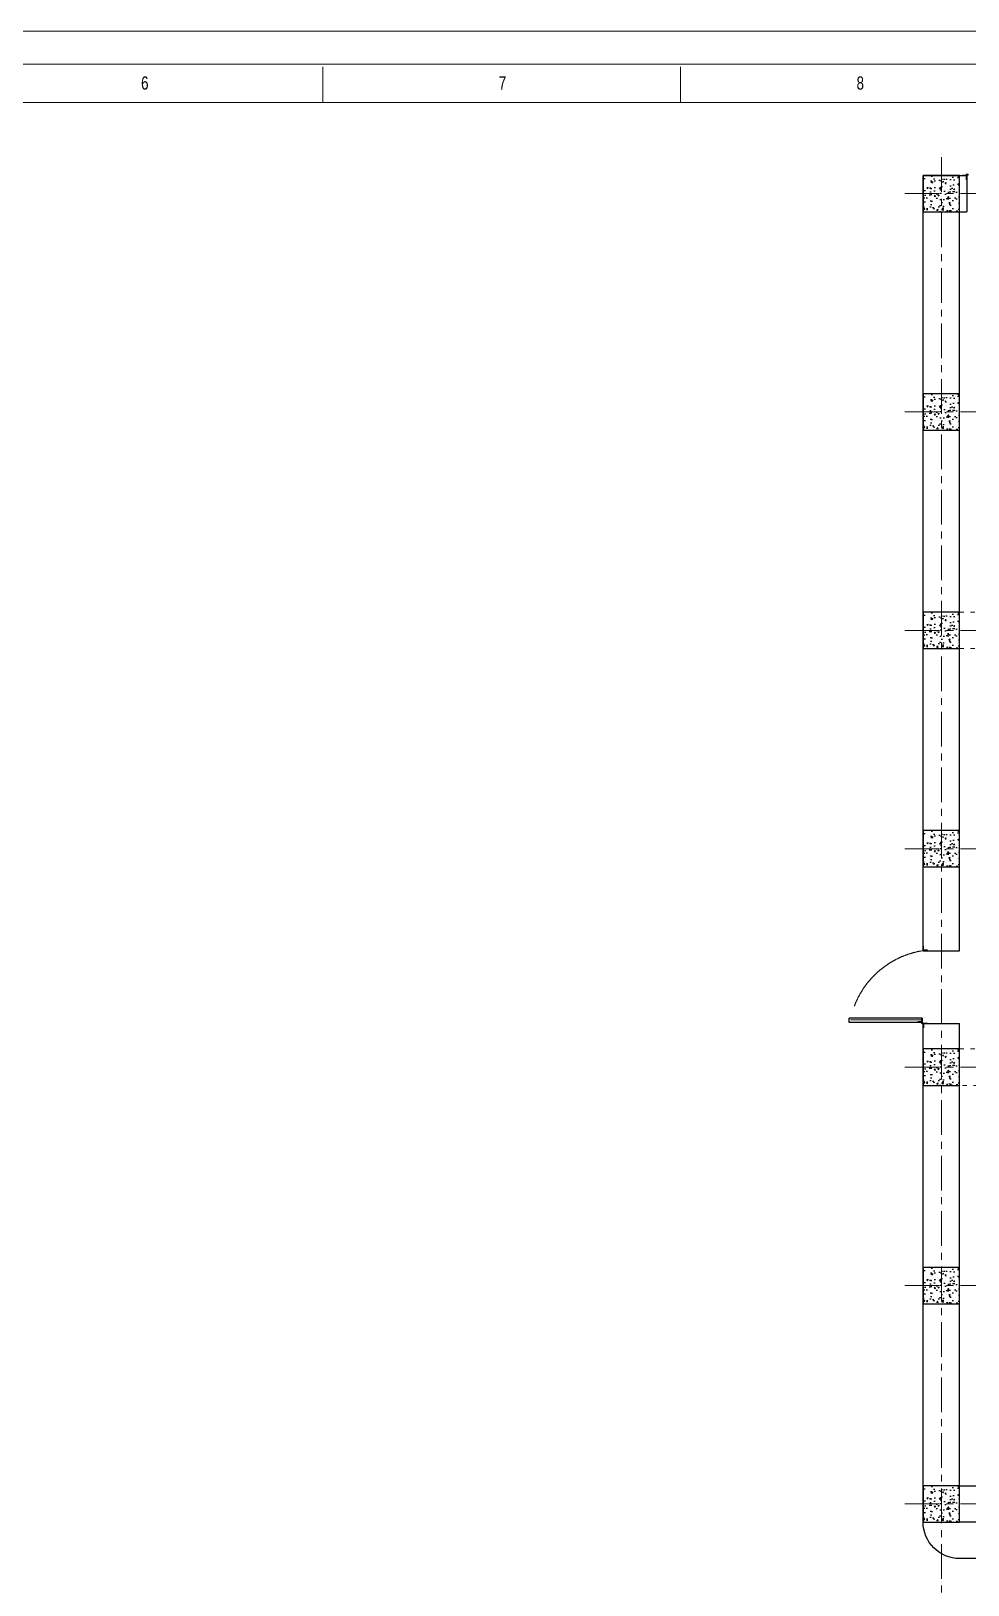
# Model space of a CAD drawing. Header units: millimetres. Extents: x 3220 to 226993, y 817 to 176024.
# Drawn here: x 28300 to 41165, y 154680 to 176024 of the extents above; entities that cross this region are included whole.
import ezdxf

# ---------------------------------------------------------------- set-up
doc = ezdxf.new("R2010")
doc.units = ezdxf.units.MM
for name, pattern in [('ACAD_ISO03W100', [30, 12, -18]), ('AXES', [50.8, 31.75, -6.35, 6.35, -6.35]), ('CENTER', [10.16, 6.35, -1.27, 1.27, -1.27])]:
    doc.linetypes.add(name, pattern=pattern)
doc.layers.add('Axe', color=1, linetype='AXES', lineweight=9)
doc.layers.add('Cache', color=3, linetype='ACAD_ISO03W100', lineweight=13)
doc.styles.add('SLDTEXTSTYLE0', font='TXT', dxfattribs={"width": 0.75})

# ---------------------------------------------------------------- blocks, each defined once
blk = doc.blocks.new("SYST7ME D'AXE")
at = {"layer": 'Axe', "ltscale": 15}
for p, q in [((0, 18500), (0, -6500)), ((-500, 18000), (15500, 18000)), ((-500, 15000), (15500, 15000)), ((-500, 12000), (15500, 12000)), ((-500, 9000), (15500, 9000)), ((-500, 6000), (15500, 6000)), ((-500, 3000), (15500, 3000)), ((-500, 0), (15500, 0))]:
    blk.add_line(p, q, dxfattribs=at)
blk = doc.blocks.new('L60X60X6')
at = {"linetype": 'Continuous'}
for p, q in [((0, 0), (0, 60)), ((0, 60), (3, 60)), ((60, 0), (0, 0)), ((6, 12), (6, 57)), ((57, 6), (12, 6)), ((60, 3), (60, 0))]:
    blk.add_line(p, q, dxfattribs=at)
for centre, radius, start, end in [((3, 57), 3, 360, 90), ((12, 12), 6, 180, 270), ((57, 3), 3, 0, 90)]:
    blk.add_arc(centre, radius, start, end, dxfattribs=at)
blk = doc.blocks.new('Level 0m')
h = blk.add_hatch()
h.set_pattern_fill('AR-CONC', color=256)
h.set_pattern_definition([(50, (-178579.41, -89209.63), (182.18467, -15.93909), [19.05, -209.55]), (355, (-178579.4, -89209.63), (-35.24342, 191.05685), [15.24, -167.64058]), (100.45144, (-178564.23, -89210.96), (146.94125, 175.11775), [16.19001, -178.09024]), (46.1842, (-178579.4, -89158.83), (271.07904, -42.04233), [28.575, -314.325]), (96.63556, (-178556.82, -89162.33), (237.40413, 247.42612), [24.28502, -267.1356]), (351.18415, (-178579.4, -89158.83), (237.40413, 247.42612), [22.85997, -251.45973]), (21, (-178554.01, -89171.53), (151.61439, -102.2652), [19.05, -209.55]), (326, (-178554, -89171.53), (61.80203, 184.18797), [15.24, -167.64]), (71.45144, (-178541.37, -89180.05), (213.41642, 81.92277), [16.19001, -178.08994]), (37.5, (-178579.41, -89209.63), (3.088603, 84.555039), [0, -165.608, 0, -170.18, 0, -168.275]), (7.5, (-178579.41, -89209.63), (66.819663, 100.180575), [0, -97.028, 0, -161.798, 0, -64.135]), (327.5, (-178636.05, -89209.63), (135.590595, -5.728744), [0, -63.5, 0, -198.12, 0, -262.89]), (317.5, (-178661.45, -89209.63), (148.12918, 25.42649), [0, -82.55, 0, -131.572, 0, -186.69])])
h.paths.add_polyline_path([(0, 250), (-250, 250), (-250, 0), (0, 0)])
h.paths.add_polyline_path([(250, 250), (0, 250), (0, 0), (250, 0)])
h.paths.add_polyline_path([(250, 0), (0, 0), (0, -250), (250, -250)])
h.paths.add_polyline_path([(0, 0), (-250, 0), (-250, -250), (0, -250)])
h = blk.add_hatch()
h.set_pattern_fill('AR-CONC', color=256)
h.set_pattern_definition([(50, (-178579.41, -92209.63), (182.18467, -15.93909), [19.05, -209.55]), (355, (-178579.4, -92209.63), (-35.24342, 191.05685), [15.24, -167.64058]), (100.45144, (-178564.23, -92210.96), (146.94125, 175.11775), [16.19001, -178.09024]), (46.1842, (-178579.4, -92158.83), (271.07904, -42.04233), [28.575, -314.325]), (96.63556, (-178556.82, -92162.33), (237.40413, 247.42612), [24.28502, -267.1356]), (351.18415, (-178579.4, -92158.83), (237.40413, 247.42612), [22.85997, -251.45973]), (21, (-178554.01, -92171.53), (151.61439, -102.2652), [19.05, -209.55]), (326, (-178554, -92171.53), (61.80203, 184.18797), [15.24, -167.64]), (71.45144, (-178541.37, -92180.05), (213.41642, 81.92277), [16.19001, -178.08994]), (37.5, (-178579.41, -92209.63), (3.088603, 84.555039), [0, -165.608, 0, -170.18, 0, -168.275]), (7.5, (-178579.41, -92209.63), (66.819663, 100.180575), [0, -97.028, 0, -161.798, 0, -64.135]), (327.5, (-178636.05, -92209.63), (135.590595, -5.728744), [0, -63.5, 0, -198.12, 0, -262.89]), (317.5, (-178661.45, -92209.63), (148.12918, 25.42649), [0, -82.55, 0, -131.572, 0, -186.69])])
h.paths.add_polyline_path([(0, -2750), (-250, -2750), (-250, -3000), (0, -3000)])
h.paths.add_polyline_path([(250, -2750), (0, -2750), (0, -3000), (250, -3000)])
h.paths.add_polyline_path([(250, -3000), (0, -3000), (0, -3250), (250, -3250)])
h.paths.add_polyline_path([(0, -3000), (-250, -3000), (-250, -3250), (0, -3250)])
h = blk.add_hatch()
h.set_pattern_fill('AR-CONC', color=256)
h.set_pattern_definition([(50, (-178579.41, -95209.63), (182.18467, -15.93909), [19.05, -209.55]), (355, (-178579.4, -95209.63), (-35.24342, 191.05685), [15.24, -167.64058]), (100.45144, (-178564.23, -95210.96), (146.94125, 175.11775), [16.19001, -178.09024]), (46.1842, (-178579.4, -95158.83), (271.07904, -42.04233), [28.575, -314.325]), (96.63556, (-178556.82, -95162.33), (237.40413, 247.42612), [24.28502, -267.1356]), (351.18415, (-178579.4, -95158.83), (237.40413, 247.42612), [22.85997, -251.45973]), (21, (-178554.01, -95171.53), (151.61439, -102.2652), [19.05, -209.55]), (326, (-178554, -95171.53), (61.80203, 184.18797), [15.24, -167.64]), (71.45144, (-178541.37, -95180.05), (213.41642, 81.92277), [16.19001, -178.08994]), (37.5, (-178579.41, -95209.63), (3.088603, 84.555039), [0, -165.608, 0, -170.18, 0, -168.275]), (7.5, (-178579.41, -95209.63), (66.819663, 100.180575), [0, -97.028, 0, -161.798, 0, -64.135]), (327.5, (-178636.05, -95209.63), (135.590595, -5.728744), [0, -63.5, 0, -198.12, 0, -262.89]), (317.5, (-178661.45, -95209.63), (148.12918, 25.42649), [0, -82.55, 0, -131.572, 0, -186.69])])
h.paths.add_polyline_path([(0, -5750), (-250, -5750), (-250, -6000), (0, -6000)])
h.paths.add_polyline_path([(250, -5750), (0, -5750), (0, -6000), (250, -6000)])
h.paths.add_polyline_path([(250, -6000), (0, -6000), (0, -6250), (250, -6250)])
h.paths.add_polyline_path([(0, -6000), (-250, -6000), (-250, -6250), (0, -6250)])
h = blk.add_hatch()
h.set_pattern_fill('AR-CONC', color=256)
h.set_pattern_definition([(50, (-178579.41, -98209.63), (182.18467, -15.93909), [19.05, -209.55]), (355, (-178579.4, -98209.63), (-35.24342, 191.05685), [15.24, -167.64058]), (100.45144, (-178564.23, -98210.96), (146.94125, 175.11775), [16.19001, -178.09024]), (46.1842, (-178579.4, -98158.83), (271.07904, -42.04233), [28.575, -314.325]), (96.63556, (-178556.82, -98162.33), (237.40413, 247.42612), [24.28502, -267.1356]), (351.18415, (-178579.4, -98158.83), (237.40413, 247.42612), [22.85997, -251.45973]), (21, (-178554.01, -98171.53), (151.61439, -102.2652), [19.05, -209.55]), (326, (-178554, -98171.53), (61.80203, 184.18797), [15.24, -167.64]), (71.45144, (-178541.37, -98180.05), (213.41642, 81.92277), [16.19001, -178.08994]), (37.5, (-178579.41, -98209.63), (3.088603, 84.555039), [0, -165.608, 0, -170.18, 0, -168.275]), (7.5, (-178579.41, -98209.63), (66.819663, 100.180575), [0, -97.028, 0, -161.798, 0, -64.135]), (327.5, (-178636.05, -98209.63), (135.590595, -5.728744), [0, -63.5, 0, -198.12, 0, -262.89]), (317.5, (-178661.45, -98209.63), (148.12918, 25.42649), [0, -82.55, 0, -131.572, 0, -186.69])])
h.paths.add_polyline_path([(0, -8750), (-250, -8750), (-250, -9000), (0, -9000)])
h.paths.add_polyline_path([(250, -8750), (0, -8750), (0, -9000), (250, -9000)])
h.paths.add_polyline_path([(250, -9000), (0, -9000), (0, -9250), (250, -9250)])
h.paths.add_polyline_path([(0, -9000), (-250, -9000), (-250, -9250), (0, -9250)])
h = blk.add_hatch()
h.set_pattern_fill('AR-CONC', color=256)
h.set_pattern_definition([(50, (-178579.41, -101209.63), (182.18467, -15.93909), [19.05, -209.55]), (355, (-178579.4, -101209.63), (-35.24342, 191.05685), [15.24, -167.64058]), (100.45144, (-178564.23, -101210.96), (146.94125, 175.11775), [16.19001, -178.09024]), (46.1842, (-178579.4, -101158.83), (271.07904, -42.04233), [28.575, -314.325]), (96.63556, (-178556.82, -101162.33), (237.40413, 247.42612), [24.28502, -267.1356]), (351.18415, (-178579.4, -101158.83), (237.40413, 247.42612), [22.85997, -251.45973]), (21, (-178554.01, -101171.53), (151.61439, -102.2652), [19.05, -209.55]), (326, (-178554, -101171.53), (61.80203, 184.18797), [15.24, -167.64]), (71.45144, (-178541.37, -101180.05), (213.41642, 81.92277), [16.19001, -178.08994]), (37.5, (-178579.41, -101209.63), (3.088603, 84.555039), [0, -165.608, 0, -170.18, 0, -168.275]), (7.5, (-178579.41, -101209.63), (66.819663, 100.180575), [0, -97.028, 0, -161.798, 0, -64.135]), (327.5, (-178636.05, -101209.63), (135.590595, -5.728744), [0, -63.5, 0, -198.12, 0, -262.89]), (317.5, (-178661.45, -101209.63), (148.12918, 25.42649), [0, -82.55, 0, -131.572, 0, -186.69])])
h.paths.add_polyline_path([(0, -11750), (-250, -11750), (-250, -12000), (0, -12000)])
h.paths.add_polyline_path([(250, -11750), (0, -11750), (0, -12000), (250, -12000)])
h.paths.add_polyline_path([(250, -12000), (0, -12000), (0, -12250), (250, -12250)])
h.paths.add_polyline_path([(0, -12000), (-250, -12000), (-250, -12250), (0, -12250)])
h = blk.add_hatch()
h.set_pattern_fill('AR-CONC', color=256)
h.set_pattern_definition([(50, (-178579.41, -104209.63), (182.18467, -15.93909), [19.05, -209.55]), (355, (-178579.4, -104209.63), (-35.24342, 191.05685), [15.24, -167.64058]), (100.45144, (-178564.23, -104210.96), (146.94125, 175.11775), [16.19001, -178.09024]), (46.1842, (-178579.4, -104158.83), (271.07904, -42.04233), [28.575, -314.325]), (96.63556, (-178556.82, -104162.33), (237.40413, 247.42612), [24.28502, -267.1356]), (351.18415, (-178579.4, -104158.83), (237.40413, 247.42612), [22.85997, -251.45973]), (21, (-178554.01, -104171.53), (151.61439, -102.2652), [19.05, -209.55]), (326, (-178554, -104171.53), (61.80203, 184.18797), [15.24, -167.64]), (71.45144, (-178541.37, -104180.05), (213.41642, 81.92277), [16.19001, -178.08994]), (37.5, (-178579.41, -104209.63), (3.088603, 84.555039), [0, -165.608, 0, -170.18, 0, -168.275]), (7.5, (-178579.41, -104209.63), (66.819663, 100.180575), [0, -97.028, 0, -161.798, 0, -64.135]), (327.5, (-178636.05, -104209.63), (135.590595, -5.728744), [0, -63.5, 0, -198.12, 0, -262.89]), (317.5, (-178661.45, -104209.63), (148.12918, 25.42649), [0, -82.55, 0, -131.572, 0, -186.69])])
h.paths.add_polyline_path([(0, -14750), (-250, -14750), (-250, -15000), (0, -15000)])
h.paths.add_polyline_path([(250, -14750), (0, -14750), (0, -15000), (250, -15000)])
h.paths.add_polyline_path([(250, -15000), (0, -15000), (0, -15250), (250, -15250)])
h.paths.add_polyline_path([(0, -15000), (-250, -15000), (-250, -15250), (0, -15250)])
h = blk.add_hatch()
h.set_pattern_fill('AR-CONC', color=256)
h.set_pattern_definition([(50, (-178579.41, -107209.63), (182.18467, -15.93909), [19.05, -209.55]), (355, (-178579.4, -107209.63), (-35.24342, 191.05685), [15.24, -167.64058]), (100.45144, (-178564.23, -107210.96), (146.94125, 175.11775), [16.19001, -178.09024]), (46.1842, (-178579.4, -107158.83), (271.07904, -42.04233), [28.575, -314.325]), (96.63556, (-178556.82, -107162.33), (237.40413, 247.42612), [24.28502, -267.1356]), (351.18415, (-178579.4, -107158.83), (237.40413, 247.42612), [22.85997, -251.45973]), (21, (-178554.01, -107171.53), (151.61439, -102.2652), [19.05, -209.55]), (326, (-178554, -107171.53), (61.80203, 184.18797), [15.24, -167.64]), (71.45144, (-178541.37, -107180.05), (213.41642, 81.92277), [16.19001, -178.08994]), (37.5, (-178579.41, -107209.63), (3.088603, 84.555039), [0, -165.608, 0, -170.18, 0, -168.275]), (7.5, (-178579.41, -107209.63), (66.819663, 100.180575), [0, -97.028, 0, -161.798, 0, -64.135]), (327.5, (-178636.05, -107209.63), (135.590595, -5.728744), [0, -63.5, 0, -198.12, 0, -262.89]), (317.5, (-178661.45, -107209.63), (148.12918, 25.42649), [0, -82.55, 0, -131.572, 0, -186.69])])
h.paths.add_polyline_path([(0, -17750), (-250, -17750), (-250, -18000), (0, -18000)])
h.paths.add_polyline_path([(250, -17750), (0, -17750), (0, -18000), (250, -18000)])
h.paths.add_polyline_path([(250, -18000), (0, -18000), (0, -18250), (250, -18250)])
h.paths.add_polyline_path([(0, -18000), (-250, -18000), (-250, -18250), (0, -18250)])
for p, q in [((350, 250), (350, -250)), ((-250, -10400), (-250, -10340)), ((-250, -10400), (250, -10400)), ((-265, -11325), (-1265, -11325)), ((-1265, -11385), (-1265, -11325)), ((-325, -11385), (-1265, -11385)), ((-250, -11460), (-250, -11394)), ((-250, -11400), (250, -11400)), ((250, -17750), (2750, -17750)), ((-250, -18250), (-250, -18250)), ((2750, -18250), (250, -18250))]:
    blk.add_line(p, q)
at = {"color": 1, "linetype": 'CENTER', "lineweight": 9, "ltscale": 200}
blk.add_line((-271, -11350), (-1248, -11350), dxfattribs=at)
for points in [[(-250, -250), (250, -250), (250, 250), (-250, 250)], [(-250, -3250), (250, -3250), (250, -2750), (-250, -2750)], [(-250, -6250), (250, -6250), (250, -5750), (-250, -5750)], [(-250, -9250), (250, -9250), (250, -8750), (-250, -8750)], [(-250, -12250), (250, -12250), (250, -11750), (-250, -11750)], [(-250, -15250), (250, -15250), (250, -14750), (-250, -14750)], [(-250, -18250), (250, -18250), (250, -17750), (-250, -17750)]]:
    blk.add_lwpolyline(points, close=True)
for points in [[(-250, -10400), (-250, 250), (350, 250)], [(250, -10400), (250, -250), (350, -250)], [(-250, -18250), (-250, -11395)], [(250, -18250), (250, -11400)]]:
    blk.add_lwpolyline(points)
at = {"color": 34}
blk.add_lwpolyline([(15242, -18250), (15242, -18250, -0.414214), (14742, -18750), (250, -18750, -0.414214), (-250, -18250), (-250, -18250)], format="xyb", dxfattribs=at)
for centre in [(355, 260), (-260, -11395)]:
    blk.add_circle(centre, 10)
at = {"color": 1, "linetype": 'CENTER', "lineweight": 9, "ltscale": 200}
blk.add_arc((-70, -11589), 1203, 98.6253, 168.5806, dxfattribs=at)
at = {"layer": 'Cache', "ltscale": 5}
for p, q in [((250, -5750), (5750, -5750)), ((250, -6250), (5750, -6250)), ((250, -11750), (2750, -11750)), ((2750, -12250), (250, -12250))]:
    blk.add_line(p, q, dxfattribs=at)
blk.add_blockref("SYST7ME D'AXE", (0, -18000))
at = {"xscale": -1, "rotation": 89.99999528883319}
blk.add_blockref('L60X60X6', (350, 250), dxfattribs=at)
for p, rotation in [((-250, -10400), 359.9999952888336), ((-265, -11385), 89.99999528883902)]:
    blk.add_blockref('L60X60X6', p, dxfattribs=dict(rotation=rotation))
at = {"extrusion": (0, 0, -1), "zscale": -1, "rotation": 180.0000047111609}
blk.add_blockref('L60X60X6', (250, -11400), dxfattribs=at)
blk = doc.blocks.new('A2 E1-50')
at = {"color": 1, "linetype": 'Continuous', "lineweight": 18}
for p, q in [((-28847, 20086), (0, 20086)), ((-28363, 19601), (-485, 19601))]:
    blk.add_line(p, q, dxfattribs=at)
at = {"linetype": 'Continuous', "lineweight": 18}
blk.add_line((-28619, 19861), (-232, 19861), dxfattribs=at)
at = {"color": 5, "linetype": 'Continuous', "lineweight": 15}
for p, q in [((-14480, 19844), (-14480, 19601)), ((-12054, 19601), (-12054, 19844))]:
    blk.add_line(p, q, dxfattribs=at)
at = {"color": 5, "linetype": 'Continuous', "lineweight": 15, "char_height": 89.9, "attachment_point": 1, "style": 'SLDTEXTSTYLE0'}
for s, insert in [('6', (-15713, 19779)), ('7', (-13287, 19779)), ('8', (-10860, 19779))]:
    blk.add_mtext(s, dxfattribs=dict(at, insert=insert))

msp = doc.modelspace()

# ---------------------------------------------------------------- block references
at = {"xscale": 2.024564718585504, "yscale": 2.024564718585504, "zscale": 2.024564718585504}
msp.add_blockref('A2 E1-50', (61623, 135357.2), dxfattribs=at)
at = {"color": 2}
msp.add_blockref('Level 0m', (40800, 173791.8), dxfattribs=at)

doc.saveas('drawing.dxf')
